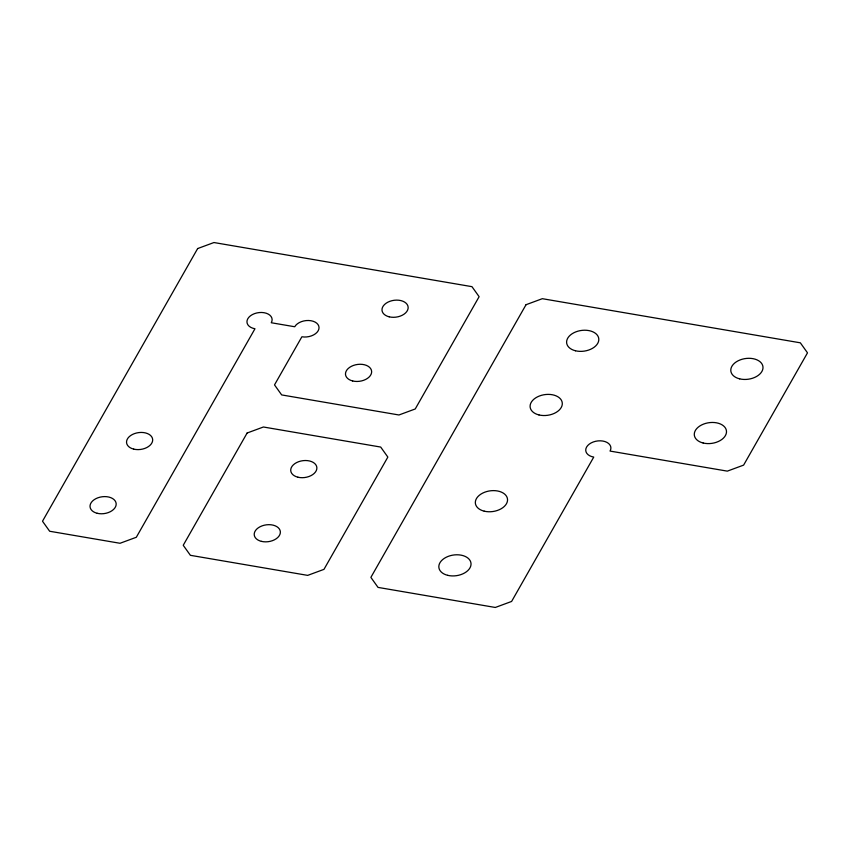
<?xml version="1.0" encoding="UTF-8"?>
<svg xmlns="http://www.w3.org/2000/svg" width="850" height="850" viewBox="0 0 850 850"><rect width="100%" height="100%" fill="white"/><g stroke="black" fill="none" stroke-linecap="round" stroke-linejoin="round"><path stroke-width="1.27" d="M197.657 248.551L42.5 521.22L49.661 531.25L120.031 543.278L136.319 537.264L254.968 328.759A12.654 8.149 -8.1 0 1 247.807 318.729A12.654 8.149 -8.1 0 1 264.095 312.715A12.654 8.149 -8.1 0 1 271.267 322.745L294.716 326.751A12.654 8.149 -8.1 0 1 311.015 320.737A12.654 8.149 -8.1 0 1 318.176 330.767A12.654 8.149 -8.1 0 1 301.888 336.781L274.507 384.901L281.669 394.921L398.947 414.981L415.236 408.967L479.124 296.682L471.962 286.663L213.956 242.537L197.657 248.551M247.127 433.011L183.228 545.286L190.4 555.316L307.679 575.376L323.967 569.362L387.855 457.077L380.694 447.058L263.415 426.998L247.127 433.011M526.033 304.714L370.876 577.384L378.038 587.403L495.316 607.463L511.604 601.449L593.746 457.087A12.654 8.149 -8.1 0 1 586.585 447.068A12.654 8.149 -8.1 0 1 602.873 441.054A12.654 8.149 -8.1 0 1 610.045 451.074L727.324 471.134L743.612 465.12L807.5 352.846L800.339 342.816L542.321 298.69L526.033 304.714M575.471 350.774A16.203 10.434 -8.1 0 0 598.793 338.874A16.203 10.434 -8.1 0 0 573.867 332.754A16.203 10.434 -8.1 0 0 575.471 350.774M484.203 511.169A16.203 10.434 -8.1 0 0 507.524 499.269A16.203 10.434 -8.1 0 0 482.598 493.149A16.203 10.434 -8.1 0 0 484.203 511.169M447.695 575.333A16.203 10.434 -8.1 0 0 471.017 563.423A16.203 10.434 -8.1 0 0 446.091 557.313A16.203 10.434 -8.1 0 0 447.695 575.333M538.964 414.938A16.203 10.434 -8.1 0 0 562.286 403.027A16.203 10.434 -8.1 0 0 537.359 396.918A16.203 10.434 -8.1 0 0 538.964 414.938M739.659 378.856A16.203 10.434 -8.1 0 0 762.981 366.956A16.203 10.434 -8.1 0 0 738.055 360.836A16.203 10.434 -8.1 0 0 739.659 378.856M703.152 443.009A16.203 10.434 -8.1 0 0 726.474 431.109A16.203 10.434 -8.1 0 0 701.548 424.989A16.203 10.434 -8.1 0 0 703.152 443.009M97.219 513.294A13.164 8.479 -8.1 0 0 116.163 503.614A13.164 8.479 -8.1 0 0 95.922 498.652A13.164 8.479 -8.1 0 0 97.219 513.294M133.726 449.129A13.164 8.479 -8.1 0 0 152.671 439.461A13.164 8.479 -8.1 0 0 132.43 434.488A13.164 8.479 -8.1 0 0 133.726 449.129M352.676 380.97A13.164 8.479 -8.1 0 0 371.631 371.301A13.164 8.479 -8.1 0 0 351.379 366.329A13.164 8.479 -8.1 0 0 352.676 380.97M389.183 316.816A13.164 8.479 -8.1 0 0 408.138 307.147A13.164 8.479 -8.1 0 0 387.887 302.175A13.164 8.479 -8.1 0 0 389.183 316.816M261.407 541.365A13.164 8.479 -8.1 0 0 280.351 531.696A13.164 8.479 -8.1 0 0 260.111 526.724A13.164 8.479 -8.1 0 0 261.407 541.365M297.914 477.211A13.164 8.479 -8.1 0 0 316.859 467.543A13.164 8.479 -8.1 0 0 296.618 462.57A13.164 8.479 -8.1 0 0 297.914 477.211"/></g></svg>
